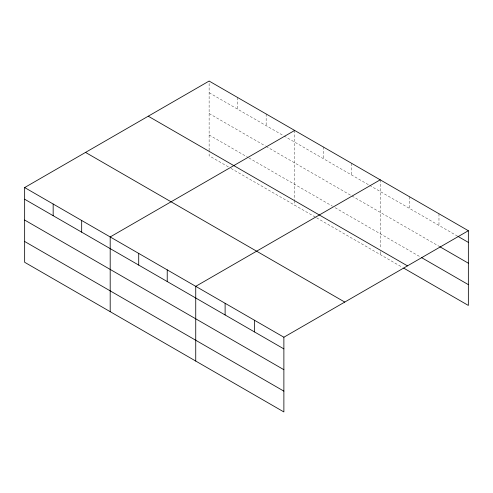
<?xml version="1.0" encoding="UTF-8"?>
<svg xmlns="http://www.w3.org/2000/svg" width="493" height="493" viewBox="0 0 493 493"><rect width="100%" height="100%" fill="white"/><g stroke="black" fill="none" stroke-linecap="round" stroke-linejoin="round"><path stroke-width="0.37" stroke-dasharray="2.46 1.85" d="M209.124 150.575L209.124 81.055M209.124 92.727L283.395 135.606M284.06 135.988L368.943 184.998M369.602 185.38L457.251 235.981M209.124 113.532L265.493 146.076M266.152 146.458L438.973 246.235M209.124 134.971L248.25 157.557M248.91 157.945L332.467 206.185M335.117 207.713L420.689 257.118M228.358 166.88L209.124 155.776L209.124 151.32M231.007 168.409L315.89 217.419M316.549 217.801L402.411 267.372M438.973 213.759L438.973 225.43M409.591 196.793L409.591 208.465M380.214 179.834L380.214 248.608M380.214 251.584L380.214 254.554M351.7 163.368L351.7 175.04M323.186 146.908L323.186 158.58M294.666 130.442L294.666 199.967M294.666 200.706L294.666 205.168M266.152 113.982L266.152 125.653M237.638 97.515L237.638 109.187"/><path stroke-width="0.74" d="M24.65 187.562L283.876 337.224L283.876 411.945L24.65 262.282L24.65 187.562L209.124 81.055L468.35 230.718L468.35 305.438L403.718 268.124M294.666 130.442L110.192 236.948L110.192 311.668M380.214 179.834L195.739 286.334L195.739 361.061M283.876 337.224L468.35 230.718M457.905 236.357L468.35 242.39M439.627 246.611L468.35 263.194M421.342 257.494L468.35 284.634M148.245 116.2L407.471 265.863M85.529 152.411L344.755 302.073M24.65 199.234L283.876 348.896M24.65 220.038L283.876 369.701M24.65 241.478L283.876 391.14M254.499 320.259L254.499 331.931M225.116 303.3L225.116 314.972M167.226 269.874L167.226 281.546M138.712 253.414L138.712 265.086M81.678 220.488L81.678 232.16M53.164 204.022L53.164 215.694"/></g></svg>
